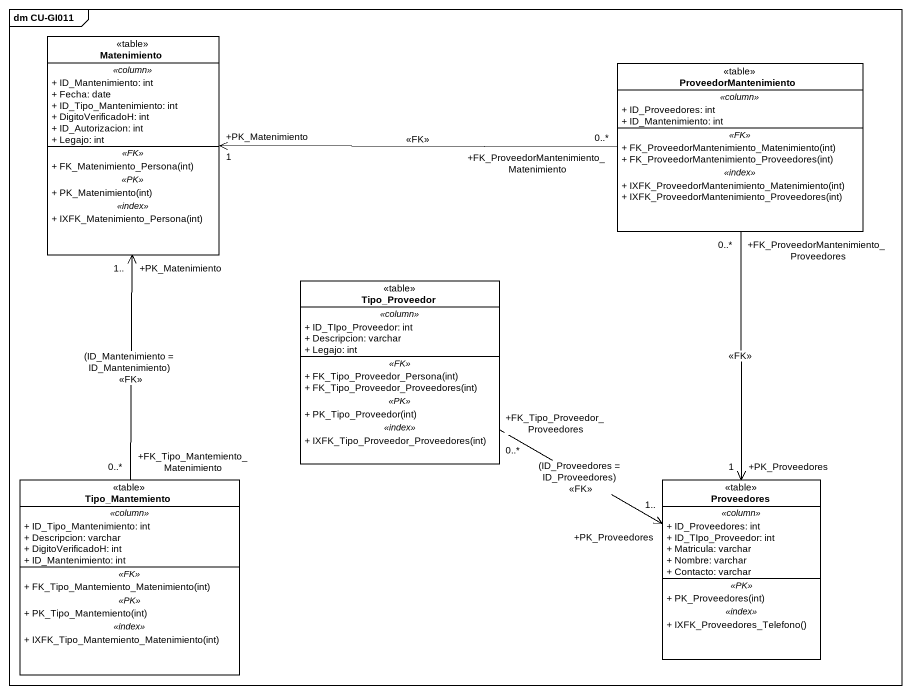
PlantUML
@startuml
mainframe dm CU-GI011
hide circle
hide empty members
skinparam classAttributeIconSize 0
class Matenimiento <<table>> {
  .. <<column>> ..
  + ID_Mantenimiento: int
  + Fecha: date
  + ID_Tipo_Mantenimiento: int
  + DigitoVerificadoH: int
  + ID_Autorizacion: int
  + Legajo: int
  .. <<FK>> ..
  + FK_Matenimiento_Persona(int)
  .. <<PK>> ..
  + PK_Matenimiento(int)
  .. <<index>> ..
  + IXFK_Matenimiento_Persona(int)
}
class ProveedorMantenimiento <<table>> {
  .. <<column>> ..
  + ID_Proveedores: int
  + ID_Mantenimiento: int
  .. <<FK>> ..
  + FK_ProveedorMantenimiento_Matenimiento(int)
  + FK_ProveedorMantenimiento_Proveedores(int)
  .. <<index>> ..
  + IXFK_ProveedorMantenimiento_Matenimiento(int)
  + IXFK_ProveedorMantenimiento_Proveedores(int)
}
class Tipo_Proveedor <<table>> {
  .. <<column>> ..
  + ID_TIpo_Proveedor: int
  + Descripcion: varchar
  + Legajo: int
  .. <<FK>> ..
  + FK_Tipo_Proveedor_Persona(int)
  + FK_Tipo_Proveedor_Proveedores(int)
  .. <<PK>> ..
  + PK_Tipo_Proveedor(int)
  .. <<index>> ..
  + IXFK_Tipo_Proveedor_Proveedores(int)
}
class Tipo_Mantemiento <<table>> {
  .. <<column>> ..
  + ID_Tipo_Mantenimiento: int
  + Descripcion: varchar
  + DigitoVerificadoH: int
  + ID_Mantenimiento: int
  .. <<FK>> ..
  + FK_Tipo_Mantemiento_Matenimiento(int)
  .. <<PK>> ..
  + PK_Tipo_Mantemiento(int)
  .. <<index>> ..
  + IXFK_Tipo_Mantemiento_Matenimiento(int)
}
class Proveedores <<table>> {
  .. <<column>> ..
  + ID_Proveedores: int
  + ID_TIpo_Proveedor: int
  + Matricula: varchar
  + Nombre: varchar
  + Contacto: varchar
  .. <<PK>> ..
  + PK_Proveedores(int)
  .. <<index>> ..
  + IXFK_Proveedores_Telefono()
}
ProveedorMantenimiento "+FK_ProveedorMantenimiento_Matenimiento\n0..*" -left-> "+PK_Matenimiento\n1" Matenimiento : <<FK>>
ProveedorMantenimiento "+FK_ProveedorMantenimiento_Proveedores\n0..*" --> "+PK_Proveedores\n1" Proveedores : <<FK>>
Tipo_Proveedor "+FK_Tipo_Proveedor_Proveedores\n0..*" -right-> "+PK_Proveedores\n1.." Proveedores : (ID_Proveedores = ID_Proveedores)\n<<FK>>
Tipo_Mantemiento "+FK_Tipo_Mantemiento_Matenimiento\n0..*" -up-> "+PK_Matenimiento\n1.." Matenimiento : (ID_Mantenimiento = ID_Mantenimiento)\n<<FK>>
@enduml
